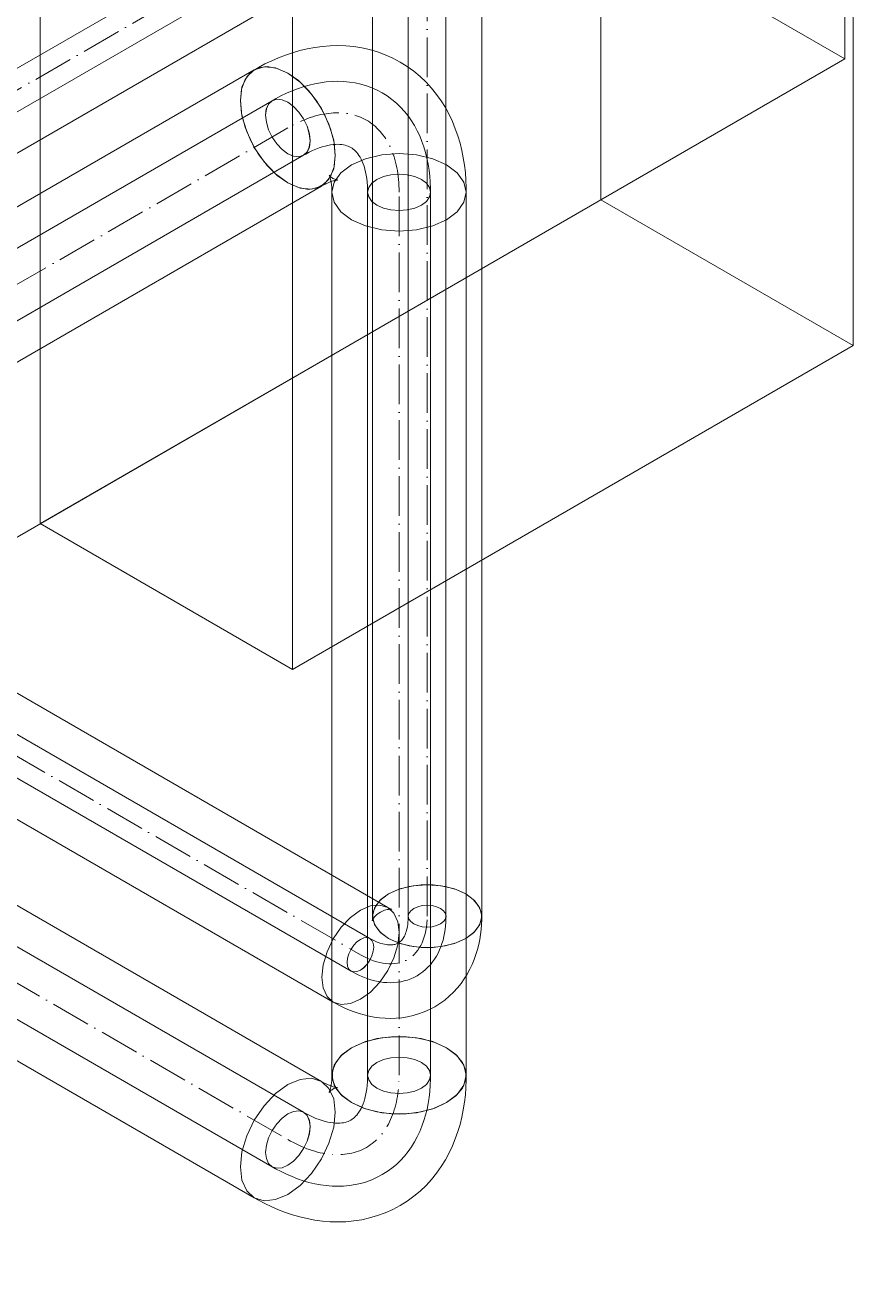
# Model space of a CAD drawing. Header units: millimetres. Extents: x -88595 to 880822, y -1054509 to -148035.
# Drawn here: x 387867.8 to 388076.8, y -327502.3 to -327189.6 of the extents above; entities that cross this region are included whole.
import ezdxf

# ---------------------------------------------------------------- set-up
doc = ezdxf.new("R2010")
doc.units = ezdxf.units.MM
doc.linetypes.add('$12$ADSK_Осевая', pattern=[14, 10, -2, 0, -2])
doc.linetypes.add('$13$ADSK_Осевая', pattern=[14, 10, -2, 0, -2])
for name, color, linetype, lineweight in [('Изоляция', 7, 'Continuous', 18), ('Оборудование', 7, 'Continuous', 18), ('Трубопровод', 7, 'Continuous', 18), ('Трубопроводы', 7, 'Continuous', 18)]:
    doc.layers.add(name, color=color, linetype=linetype, lineweight=lineweight)

# ---------------------------------------------------------------- blocks, each defined once
blk = doc.blocks.new('$0$ADSK_Канальный блок кондиционера1 - AD242MJERAB-3267365-В_ОВ3_1')
at = {"layer": 'Оборудование'}
for p, q in [((18809.76, 6999.76), (18067.3, 7428.42)), ((18809.76, 7203.89), (18809.76, 6999.76)), ((18748.25, 6964.24), (18748.25, 7168.37)), ((18811.89, 6927.5), (18811.89, 7131.63)), ((18606.82, 7086.72), (18606.82, 6882.59)), ((18670.46, 6845.85), (18670.46, 7049.98)), ((18809.76, 6999.76), (18316.91, 6715.21)), ((18606.82, 6882.59), (18748.25, 6964.24)), ((18748.25, 6964.24), (18811.89, 6927.5)), ((18811.89, 6927.5), (18670.46, 6845.85)), ((18670.46, 6845.85), (18606.82, 6882.59))]:
    blk.add_line(p, q, dxfattribs=at)
blk = doc.blocks.new('$0$ADSK_МедьПайка_Отвод-гнутая труба - Отвод _гнутая труба_-3197929-В_ОВ3_1')
at = {"layer": 'Трубопроводы', "color": 190, "true_color": 0x8000ff}
for points in [[(18701.04, 6785.58, 0), (18700.28, 6785.01, 0), (18699.81, 6784.35, 0), (18699.65, 6783.63, 0), (18699.81, 6782.92, 0), (18700.28, 6782.26, 0), (18701.04, 6781.69, 0), (18702.03, 6781.25, 0), (18703.17, 6780.98, 0), (18704.41, 6780.89, 0), (18705.64, 6780.98, 0), (18706.79, 6781.25, 0), (18707.77, 6781.69, 0)], [(18707.77, 6781.69, 0), (18708.53, 6782.26, 0), (18709, 6782.92, 0), (18709.17, 6783.63, 0), (18709, 6784.35, 0), (18708.53, 6785.01, 0), (18707.77, 6785.58, 0), (18706.79, 6786.01, 0), (18705.64, 6786.29, 0), (18704.41, 6786.38, 0), (18703.17, 6786.29, 0), (18702.03, 6786.01, 0), (18701.04, 6785.58, 0)], [(18697.1, 6776.86, 0), (18697.28, 6776.98, 0), (18697.46, 6777.11, 0), (18697.64, 6777.26, 0), (18697.82, 6777.43, 0), (18697.99, 6777.62, 0), (18698.16, 6777.83, 0), (18698.33, 6778.07, 0), (18698.5, 6778.34, 0), (18698.66, 6778.63, 0), (18698.82, 6778.96, 0), (18698.96, 6779.32, 0), (18699.1, 6779.71, 0), (18699.22, 6780.13, 0), (18699.34, 6780.58, 0), (18699.43, 6781.06, 0), (18699.51, 6781.57, 0), (18699.57, 6782.1, 0), (18699.62, 6782.66, 0), (18699.64, 6783.25, 0), (18699.65, 6783.63, 0)], [(18701.86, 6768.62, 0), (18702.6, 6769.08, 0), (18703.31, 6769.6, 0), (18703.99, 6770.16, 0), (18704.62, 6770.77, 0), (18705.21, 6771.41, 0), (18705.76, 6772.1, 0), (18706.27, 6772.81, 0), (18706.73, 6773.56, 0), (18707.15, 6774.33, 0), (18707.53, 6775.12, 0), (18707.86, 6775.94, 0), (18708.15, 6776.77, 0), (18708.41, 6777.63, 0), (18708.62, 6778.5, 0), (18708.8, 6779.38, 0), (18708.94, 6780.28, 0), (18709.05, 6781.19, 0), (18709.12, 6782.11, 0), (18709.16, 6783.04, 0), (18709.17, 6783.63, 0)], [(18687.58, 6770.03, 0), (18686.71, 6769.66, 0), (18685.89, 6769.58, 0), (18685.2, 6769.8, 0), (18684.66, 6770.29, 0), (18684.33, 6771.04, 0), (18684.21, 6771.97, 0), (18684.33, 6773.05, 0), (18684.66, 6774.18, 0), (18685.2, 6775.29, 0), (18685.89, 6776.31, 0), (18686.71, 6777.17, 0), (18687.58, 6777.8, 0)], [(18687.58, 6777.8, 0), (18688.45, 6778.18, 0), (18689.26, 6778.26, 0), (18689.96, 6778.04, 0), (18690.49, 6777.54, 0), (18690.83, 6776.8, 0), (18690.94, 6775.86, 0), (18690.83, 6774.79, 0), (18690.49, 6773.66, 0), (18689.96, 6772.54, 0), (18689.26, 6771.52, 0), (18688.45, 6770.67, 0), (18687.58, 6770.03, 0)], [(18697.1, 6776.86, 0), (18696.9, 6776.76, 0), (18696.7, 6776.67, 0), (18696.48, 6776.59, 0), (18696.25, 6776.52, 0), (18695.99, 6776.46, 0), (18695.72, 6776.42, 0), (18695.43, 6776.39, 0), (18695.12, 6776.38, 0), (18694.78, 6776.39, 0), (18694.42, 6776.42, 0), (18694.03, 6776.47, 0), (18693.63, 6776.55, 0), (18693.2, 6776.65, 0), (18692.76, 6776.78, 0), (18692.29, 6776.94, 0), (18691.81, 6777.12, 0), (18691.32, 6777.34, 0), (18690.81, 6777.58, 0), (18690.29, 6777.85, 0), (18689.96, 6778.04, 0)], [(18701.86, 6768.62, 0), (18701.08, 6768.2, 0), (18700.28, 6767.85, 0), (18699.45, 6767.54, 0), (18698.61, 6767.3, 0), (18697.75, 6767.11, 0), (18696.89, 6766.97, 0), (18696.02, 6766.89, 0), (18695.14, 6766.86, 0), (18694.26, 6766.89, 0), (18693.39, 6766.96, 0), (18692.51, 6767.08, 0), (18691.64, 6767.24, 0), (18690.78, 6767.45, 0), (18689.92, 6767.69, 0), (18689.06, 6767.98, 0), (18688.22, 6768.31, 0), (18687.37, 6768.67, 0), (18686.54, 6769.07, 0), (18685.72, 6769.5, 0), (18685.2, 6769.8, 0)]]:
    blk.add_polyline3d(points, dxfattribs=at)
blk = doc.blocks.new('$0$ADSK_МедьПайка_Отвод-гнутая труба - Отвод _гнутая труба_-3197924-В_ОВ3_1')
at = {"layer": 'Трубопроводы', "color": 134, "true_color": 0x00a6a6}
for points in [[(18702.95, 6740.3, 0), (18704.21, 6741.25, 0), (18705, 6742.36, 0), (18705.27, 6743.54, 0), (18705, 6744.73, 0), (18704.21, 6745.84, 0), (18702.95, 6746.79, 0), (18701.3, 6747.51, 0), (18699.39, 6747.97, 0), (18697.33, 6748.13, 0), (18695.28, 6747.97, 0), (18693.36, 6747.51, 0), (18691.72, 6746.79, 0)], [(18691.72, 6746.79, 0), (18690.46, 6745.84, 0), (18689.66, 6744.73, 0), (18689.39, 6743.54, 0), (18689.66, 6742.36, 0), (18690.46, 6741.25, 0), (18691.72, 6740.3, 0), (18693.36, 6739.57, 0), (18695.28, 6739.12, 0), (18697.33, 6738.96, 0), (18699.39, 6739.12, 0), (18701.3, 6739.57, 0), (18702.95, 6740.3, 0)], [(18685.14, 6732.25, 0), (18685.45, 6732.44, 0), (18685.76, 6732.66, 0), (18686.05, 6732.91, 0), (18686.35, 6733.19, 0), (18686.64, 6733.51, 0), (18686.92, 6733.86, 0), (18687.21, 6734.26, 0), (18687.48, 6734.71, 0), (18687.75, 6735.2, 0), (18688.01, 6735.75, 0), (18688.25, 6736.35, 0), (18688.48, 6737, 0), (18688.69, 6737.7, 0), (18688.88, 6738.45, 0), (18689.04, 6739.25, 0), (18689.17, 6740.1, 0), (18689.28, 6740.99, 0), (18689.35, 6741.93, 0), (18689.39, 6742.9, 0), (18689.39, 6743.54, 0)], [(18693.08, 6718.49, 0), (18694.33, 6719.27, 0), (18695.51, 6720.13, 0), (18696.64, 6721.07, 0), (18697.7, 6722.08, 0), (18698.68, 6723.16, 0), (18699.6, 6724.3, 0), (18700.44, 6725.49, 0), (18701.21, 6726.73, 0), (18701.91, 6728.02, 0), (18702.54, 6729.35, 0), (18703.1, 6730.71, 0), (18703.59, 6732.1, 0), (18704.01, 6733.52, 0), (18704.37, 6734.97, 0), (18704.67, 6736.45, 0), (18704.9, 6737.94, 0), (18705.08, 6739.46, 0), (18705.2, 6741, 0), (18705.26, 6742.55, 0), (18705.27, 6743.54, 0)], [(18669.26, 6720.85, 0), (18667.81, 6720.24, 0), (18666.46, 6720.1, 0), (18665.29, 6720.46, 0), (18664.4, 6721.29, 0), (18663.84, 6722.53, 0), (18663.65, 6724.1, 0), (18663.84, 6725.88, 0), (18664.4, 6727.77, 0), (18665.29, 6729.63, 0), (18666.46, 6731.33, 0), (18667.81, 6732.76, 0), (18669.26, 6733.82, 0)], [(18669.26, 6733.82, 0), (18670.72, 6734.44, 0), (18672.07, 6734.57, 0), (18673.23, 6734.21, 0), (18674.12, 6733.39, 0), (18674.69, 6732.15, 0), (18674.88, 6730.58, 0), (18674.69, 6728.79, 0), (18674.12, 6726.9, 0), (18673.23, 6725.04, 0), (18672.07, 6723.34, 0), (18670.72, 6721.91, 0), (18669.26, 6720.85, 0)], [(18685.14, 6732.25, 0), (18684.82, 6732.07, 0), (18684.48, 6731.92, 0), (18684.11, 6731.79, 0), (18683.72, 6731.67, 0), (18683.31, 6731.58, 0), (18682.85, 6731.51, 0), (18682.37, 6731.47, 0), (18681.84, 6731.45, 0), (18681.28, 6731.47, 0), (18680.68, 6731.52, 0), (18680.04, 6731.6, 0), (18679.36, 6731.73, 0), (18678.65, 6731.9, 0), (18677.91, 6732.11, 0), (18677.13, 6732.37, 0), (18676.33, 6732.68, 0), (18675.51, 6733.04, 0), (18674.66, 6733.44, 0), (18673.79, 6733.9, 0), (18673.23, 6734.21, 0)], [(18693.08, 6718.49, 0), (18691.79, 6717.81, 0), (18690.45, 6717.21, 0), (18689.07, 6716.7, 0), (18687.67, 6716.29, 0), (18686.24, 6715.98, 0), (18684.8, 6715.75, 0), (18683.34, 6715.62, 0), (18681.88, 6715.57, 0), (18680.42, 6715.61, 0), (18678.96, 6715.73, 0), (18677.5, 6715.93, 0), (18676.05, 6716.2, 0), (18674.6, 6716.54, 0), (18673.17, 6716.96, 0), (18671.74, 6717.44, 0), (18670.33, 6717.98, 0), (18668.93, 6718.59, 0), (18667.54, 6719.25, 0), (18666.16, 6719.97, 0), (18665.29, 6720.46, 0)]]:
    blk.add_polyline3d(points, dxfattribs=at)

msp = doc.modelspace()

# ---------------------------------------------------------------- linework, layer by layer
at = {"layer": 'Изоляция', "color": 190, "true_color": 0x8000ff}
for p, q in [((387955.51, -327165.75), (387955.51, -327414.29)), ((387983.03, -327414.29), (387983.03, -327165.75)), ((386811.21, -327830.81), (387959.33, -327167.95)), ((387959.33, -327412.09), (387761.19, -327297.7)), ((387747.43, -327321.53), (387945.57, -327435.92))]:
    msp.add_line(p, q, dxfattribs=at)
at = {"layer": 'Изоляция', "color": 134, "true_color": 0x00a6a6}
for p, q in [((387925.66, -327200.92), (386789.44, -327856.92)), ((386806.38, -327886.26), (387942.6, -327230.26)), ((387945.26, -327231.8), (387945.26, -327454.38)), ((387979.14, -327454.38), (387979.14, -327231.8)), ((387942.6, -327455.92), (387712.58, -327323.11)), ((387695.64, -327352.45), (387925.66, -327485.26))]:
    msp.add_line(p, q, dxfattribs=at)
for points in [[(387962.45, -327198.96, 0), (387960.61, -327197.98, 0), (387958.7, -327197.13, 0), (387956.75, -327196.41, 0), (387954.77, -327195.83, 0), (387952.77, -327195.39, 0), (387950.77, -327195.08, 0), (387948.76, -327194.89, 0), (387946.77, -327194.83, 0), (387944.8, -327194.88, 0), (387942.85, -327195.04, 0), (387940.93, -327195.3, 0), (387939.04, -327195.65, 0), (387937.18, -327196.1, 0), (387935.35, -327196.62, 0), (387933.56, -327197.23, 0), (387931.8, -327197.9, 0), (387930.07, -327198.65, 0), (387928.37, -327199.46, 0), (387926.7, -327200.34, 0), (387925.66, -327200.92, 0)], [(387962.45, -327198.96, 0), (387964.22, -327200.06, 0), (387965.91, -327201.29, 0), (387967.51, -327202.62, 0), (387969, -327204.04, 0), (387970.38, -327205.55, 0), (387971.65, -327207.14, 0), (387972.82, -327208.78, 0), (387973.87, -327210.47, 0), (387974.81, -327212.21, 0), (387975.65, -327213.97, 0), (387976.38, -327215.77, 0), (387977.02, -327217.58, 0), (387977.57, -327219.41, 0), (387978.02, -327221.26, 0), (387978.4, -327223.12, 0), (387978.69, -327224.98, 0), (387978.91, -327226.85, 0), (387979.05, -327228.73, 0), (387979.13, -327230.61, 0), (387979.14, -327231.8, 0)], [(387934.13, -327201.76, 0), (387931.46, -327200.57, 0), (387928.93, -327200.13, 0), (387926.66, -327200.47, 0), (387924.76, -327201.56, 0), (387923.34, -327203.36, 0), (387922.45, -327205.78, 0), (387922.15, -327208.68, 0)], [(387922.15, -327208.68, 0), (387922.56, -327205.33, 0), (387923.76, -327202.69, 0), (387925.66, -327200.92, 0), (387928.14, -327200.16, 0), (387931.03, -327200.44, 0), (387934.13, -327201.76, 0)], [(387934.13, -327201.76, 0), (387937.23, -327204.02, 0), (387940.12, -327207.07, 0), (387942.6, -327210.7, 0), (387944.5, -327214.67, 0), (387945.7, -327218.69, 0), (387946.11, -327222.51, 0)], [(387946.11, -327222.51, 0), (387945.81, -327219.26, 0), (387944.92, -327215.82, 0), (387943.5, -327212.37, 0), (387941.6, -327209.09, 0), (387939.33, -327206.13, 0), (387936.8, -327203.65, 0), (387934.13, -327201.76, 0)], [(387934.13, -327229.43, 0), (387931.03, -327227.16, 0), (387928.14, -327224.11, 0), (387925.66, -327220.48, 0), (387923.76, -327216.52, 0), (387922.56, -327212.49, 0), (387922.15, -327208.68, 0)], [(387922.15, -327208.68, 0), (387922.45, -327211.93, 0), (387923.34, -327215.37, 0), (387924.77, -327218.81, 0), (387926.66, -327222.1, 0), (387928.94, -327225.06, 0), (387931.47, -327227.54, 0), (387934.13, -327229.43, 0)], [(387946.11, -327222.51, 0), (387945.7, -327225.85, 0), (387944.5, -327228.5, 0), (387942.6, -327230.26, 0), (387940.12, -327231.03, 0), (387937.23, -327230.74, 0), (387934.13, -327229.43, 0)], [(387934.13, -327229.43, 0), (387936.8, -327230.62, 0), (387939.33, -327231.06, 0), (387941.6, -327230.72, 0), (387943.5, -327229.62, 0), (387944.92, -327227.82, 0), (387945.81, -327225.41, 0), (387946.11, -327222.51, 0)], [(387974.18, -327224.89, 0), (387970.67, -327223.33, 0), (387966.59, -327222.35, 0), (387962.2, -327222.02, 0), (387957.82, -327222.35, 0), (387953.73, -327223.33, 0), (387950.23, -327224.89, 0)], [(387950.23, -327224.89, 0), (387953.73, -327223.33, 0), (387957.82, -327222.35, 0), (387962.2, -327222.02, 0), (387966.59, -327222.35, 0), (387970.67, -327223.33, 0), (387974.18, -327224.89, 0)], [(387950.23, -327224.89, 0), (387947.53, -327226.91, 0), (387945.84, -327229.27, 0), (387945.26, -327231.8, 0), (387945.84, -327234.33, 0), (387947.53, -327236.69, 0), (387950.23, -327238.72, 0)], [(387950.23, -327238.72, 0), (387947.53, -327236.69, 0), (387945.84, -327234.33, 0), (387945.26, -327231.8, 0), (387945.84, -327229.27, 0), (387947.53, -327226.91, 0), (387950.23, -327224.89, 0)], [(387974.18, -327238.72, 0), (387976.87, -327236.69, 0), (387978.57, -327234.33, 0), (387979.14, -327231.8, 0), (387978.57, -327229.27, 0), (387976.87, -327226.91, 0), (387974.18, -327224.89, 0)], [(387974.18, -327224.89, 0), (387976.87, -327226.91, 0), (387978.57, -327229.27, 0), (387979.14, -327231.8, 0), (387978.57, -327234.33, 0), (387976.87, -327236.69, 0), (387974.18, -327238.72, 0)], [(387946.69, -327228.71, 0), (387946.66, -327228.71, 0), (387946.57, -327228.71, 0), (387946.42, -327228.73, 0), (387946.21, -327228.77, 0), (387945.94, -327228.83, 0), (387945.61, -327228.92, 0), (387945.23, -327229.04, 0), (387944.79, -327229.2, 0), (387944.31, -327229.39, 0), (387943.79, -327229.64, 0), (387943.22, -327229.92, 0), (387942.63, -327230.25, 0), (387942.6, -327230.26, 0)], [(387945.51, -327228.3, 0), (387945.3, -327228.16, 0), (387945.1, -327228.02, 0), (387944.92, -327227.88, 0), (387944.78, -327227.74, 0), (387944.68, -327227.63, 0), (387944.61, -327227.54, 0), (387944.57, -327227.49, 0), (387944.57, -327227.48, 0)], [(387944.57, -327227.48, 0), (387944.58, -327227.51, 0), (387944.62, -327227.59, 0), (387944.68, -327227.73, 0), (387944.76, -327227.93, 0), (387944.84, -327228.19, 0), (387944.93, -327228.52, 0), (387945.01, -327228.92, 0), (387945.09, -327229.37, 0), (387945.16, -327229.89, 0), (387945.22, -327230.46, 0), (387945.25, -327231.09, 0), (387945.26, -327231.77, 0), (387945.26, -327231.8, 0)], [(387945.51, -327228.3, 0), (387945.74, -327228.42, 0), (387945.96, -327228.52, 0), (387946.17, -327228.6, 0), (387946.36, -327228.65, 0), (387946.51, -327228.68, 0), (387946.62, -327228.7, 0), (387946.68, -327228.71, 0), (387946.69, -327228.71, 0)], [(387950.23, -327238.72, 0), (387953.73, -327240.27, 0), (387957.82, -327241.25, 0), (387962.2, -327241.58, 0), (387966.59, -327241.25, 0), (387970.67, -327240.27, 0), (387974.18, -327238.72, 0)], [(387974.18, -327238.72, 0), (387970.67, -327240.27, 0), (387966.59, -327241.25, 0), (387962.2, -327241.58, 0), (387957.82, -327241.25, 0), (387953.73, -327240.27, 0), (387950.23, -327238.72, 0)], [(387950.23, -327447.46, 0), (387953.73, -327445.91, 0), (387957.82, -327444.93, 0), (387962.2, -327444.6, 0), (387966.59, -327444.93, 0), (387970.67, -327445.91, 0), (387974.18, -327447.46, 0)], [(387974.18, -327447.46, 0), (387971.21, -327446.1, 0), (387967.8, -327445.15, 0), (387964.1, -327444.66, 0), (387960.3, -327444.66, 0), (387956.61, -327445.15, 0), (387953.19, -327446.1, 0), (387950.23, -327447.46, 0)], [(387950.23, -327461.29, 0), (387947.53, -327459.27, 0), (387945.84, -327456.91, 0), (387945.26, -327454.38, 0), (387945.84, -327451.85, 0), (387947.53, -327449.49, 0), (387950.23, -327447.46, 0)], [(387950.23, -327447.46, 0), (387947.86, -327449.18, 0), (387946.21, -327451.15, 0), (387945.37, -327453.29, 0), (387945.37, -327455.48, 0), (387946.22, -327457.61, 0), (387947.86, -327459.58, 0), (387950.23, -327461.29, 0)], [(387974.18, -327447.46, 0), (387976.87, -327449.49, 0), (387978.57, -327451.85, 0), (387979.14, -327454.38, 0), (387978.57, -327456.91, 0), (387976.87, -327459.27, 0), (387974.18, -327461.29, 0)], [(387974.18, -327461.29, 0), (387976.55, -327459.58, 0), (387978.19, -327457.61, 0), (387979.04, -327455.47, 0), (387979.04, -327453.28, 0), (387978.19, -327451.15, 0), (387976.55, -327449.17, 0), (387974.18, -327447.46, 0)], [(387946.11, -327463.67, 0), (387945.7, -327460.33, 0), (387944.5, -327457.68, 0), (387942.6, -327455.92, 0), (387940.12, -327455.15, 0), (387937.23, -327455.44, 0), (387934.13, -327456.75, 0)], [(387934.13, -327456.75, 0), (387937.23, -327455.44, 0), (387940.12, -327455.15, 0), (387942.6, -327455.92, 0), (387944.5, -327457.68, 0), (387945.7, -327460.33, 0), (387946.11, -327463.67, 0)], [(387944.57, -327458.7, 0), (387944.58, -327458.67, 0), (387944.62, -327458.59, 0), (387944.68, -327458.45, 0), (387944.76, -327458.25, 0), (387944.84, -327457.99, 0), (387944.93, -327457.66, 0), (387945.01, -327457.26, 0), (387945.09, -327456.81, 0), (387945.16, -327456.29, 0), (387945.22, -327455.72, 0), (387945.25, -327455.09, 0), (387945.26, -327454.41, 0), (387945.26, -327454.38, 0)], [(387962.45, -327487.22, 0), (387964.22, -327486.12, 0), (387965.91, -327484.89, 0), (387967.51, -327483.56, 0), (387969, -327482.14, 0), (387970.38, -327480.63, 0), (387971.65, -327479.04, 0), (387972.82, -327477.4, 0), (387973.87, -327475.71, 0), (387974.81, -327473.97, 0), (387975.65, -327472.21, 0), (387976.38, -327470.41, 0), (387977.02, -327468.6, 0), (387977.57, -327466.77, 0), (387978.02, -327464.92, 0), (387978.4, -327463.06, 0), (387978.69, -327461.2, 0), (387978.91, -327459.33, 0), (387979.05, -327457.45, 0), (387979.13, -327455.57, 0), (387979.14, -327454.38, 0)], [(387934.13, -327456.75, 0), (387931.03, -327459.02, 0), (387928.14, -327462.07, 0), (387925.66, -327465.7, 0), (387923.76, -327469.66, 0), (387922.56, -327473.69, 0), (387922.15, -327477.5, 0)], [(387922.15, -327477.5, 0), (387922.56, -327473.69, 0), (387923.76, -327469.66, 0), (387925.66, -327465.7, 0), (387928.14, -327462.07, 0), (387931.03, -327459.02, 0), (387934.13, -327456.75, 0)], [(387946.69, -327457.47, 0), (387946.66, -327457.47, 0), (387946.57, -327457.47, 0), (387946.42, -327457.45, 0), (387946.21, -327457.41, 0), (387945.94, -327457.35, 0), (387945.61, -327457.27, 0), (387945.23, -327457.14, 0), (387944.79, -327456.98, 0), (387944.31, -327456.79, 0), (387943.79, -327456.55, 0), (387943.22, -327456.26, 0), (387942.63, -327455.93, 0), (387942.6, -327455.92, 0)], [(387945.51, -327457.88, 0), (387945.3, -327458.02, 0), (387945.1, -327458.16, 0), (387944.92, -327458.3, 0), (387944.78, -327458.44, 0), (387944.68, -327458.55, 0), (387944.61, -327458.64, 0), (387944.57, -327458.69, 0), (387944.57, -327458.7, 0)], [(387945.51, -327457.88, 0), (387945.74, -327457.76, 0), (387945.96, -327457.66, 0), (387946.17, -327457.58, 0), (387946.36, -327457.53, 0), (387946.51, -327457.5, 0), (387946.62, -327457.48, 0), (387946.68, -327457.47, 0), (387946.69, -327457.47, 0)], [(387974.18, -327461.29, 0), (387970.67, -327462.85, 0), (387966.59, -327463.83, 0), (387962.2, -327464.16, 0), (387957.82, -327463.83, 0), (387953.73, -327462.85, 0), (387950.23, -327461.29, 0)], [(387950.23, -327461.29, 0), (387953.19, -327462.66, 0), (387956.61, -327463.61, 0), (387960.31, -327464.1, 0), (387964.1, -327464.1, 0), (387967.8, -327463.61, 0), (387971.22, -327462.66, 0), (387974.18, -327461.29, 0)], [(387934.13, -327484.42, 0), (387937.23, -327482.16, 0), (387940.12, -327479.11, 0), (387942.6, -327475.48, 0), (387944.5, -327471.51, 0), (387945.7, -327467.49, 0), (387946.11, -327463.67, 0)], [(387946.11, -327463.67, 0), (387945.7, -327467.49, 0), (387944.5, -327471.51, 0), (387942.6, -327475.48, 0), (387940.12, -327479.11, 0), (387937.23, -327482.16, 0), (387934.13, -327484.42, 0)], [(387922.15, -327477.5, 0), (387922.56, -327480.85, 0), (387923.76, -327483.49, 0), (387925.66, -327485.26, 0), (387928.14, -327486.02, 0), (387931.03, -327485.74, 0), (387934.13, -327484.42, 0)], [(387934.13, -327484.42, 0), (387931.03, -327485.74, 0), (387928.14, -327486.02, 0), (387925.66, -327485.26, 0), (387923.76, -327483.49, 0), (387922.56, -327480.85, 0), (387922.15, -327477.5, 0)], [(387962.45, -327487.22, 0), (387960.61, -327488.2, 0), (387958.7, -327489.05, 0), (387956.75, -327489.77, 0), (387954.77, -327490.35, 0), (387952.77, -327490.79, 0), (387950.77, -327491.1, 0), (387948.76, -327491.29, 0), (387946.77, -327491.35, 0), (387944.8, -327491.3, 0), (387942.85, -327491.14, 0), (387940.93, -327490.88, 0), (387939.04, -327490.53, 0), (387937.18, -327490.08, 0), (387935.35, -327489.56, 0), (387933.56, -327488.95, 0), (387931.8, -327488.28, 0), (387930.07, -327487.53, 0), (387928.37, -327486.72, 0), (387926.7, -327485.84, 0), (387925.66, -327485.26, 0)]]:
    msp.add_polyline3d(points, dxfattribs=at)
at = {"layer": 'Изоляция', "color": 190, "true_color": 0x8000ff}
for points in [[(387959.54, -327408.67, 0), (387962.39, -327407.41, 0), (387965.71, -327406.62, 0), (387969.27, -327406.34, 0), (387972.84, -327406.62, 0), (387976.15, -327407.41, 0), (387979, -327408.67, 0)], [(387979, -327408.67, 0), (387976.59, -327407.56, 0), (387973.82, -327406.79, 0), (387970.81, -327406.39, 0), (387967.73, -327406.39, 0), (387964.73, -327406.79, 0), (387961.95, -327407.56, 0), (387959.54, -327408.67, 0)], [(387962.18, -327418.39, 0), (387961.84, -327415.67, 0), (387960.87, -327413.52, 0), (387959.33, -327412.09, 0), (387957.31, -327411.47, 0), (387954.96, -327411.7, 0), (387952.45, -327412.77, 0)], [(387952.45, -327412.77, 0), (387954.96, -327411.7, 0), (387957.31, -327411.47, 0), (387959.33, -327412.09, 0), (387960.87, -327413.52, 0), (387961.84, -327415.67, 0), (387962.18, -327418.39, 0)], [(387959.54, -327419.91, 0), (387957.36, -327418.26, 0), (387955.98, -327416.34, 0), (387955.51, -327414.29, 0), (387955.98, -327412.23, 0), (387957.36, -327410.32, 0), (387959.54, -327408.67, 0)], [(387959.54, -327408.67, 0), (387957.62, -327410.06, 0), (387956.29, -327411.67, 0), (387955.6, -327413.4, 0), (387955.6, -327415.18, 0), (387956.29, -327416.91, 0), (387957.62, -327418.52, 0), (387959.54, -327419.91, 0)], [(387979, -327408.67, 0), (387981.19, -327410.32, 0), (387982.57, -327412.23, 0), (387983.03, -327414.29, 0), (387982.57, -327416.34, 0), (387981.19, -327418.26, 0), (387979, -327419.91, 0)], [(387979, -327419.91, 0), (387980.93, -327418.51, 0), (387982.26, -327416.91, 0), (387982.95, -327415.18, 0), (387982.95, -327413.4, 0), (387982.26, -327411.66, 0), (387980.92, -327410.06, 0), (387979, -327408.67, 0)], [(387952.45, -327412.77, 0), (387949.93, -327414.61, 0), (387947.58, -327417.08, 0), (387945.57, -327420.03, 0), (387944.02, -327423.25, 0), (387943.05, -327426.52, 0), (387942.72, -327429.62, 0)], [(387942.72, -327429.62, 0), (387943.05, -327426.52, 0), (387944.02, -327423.25, 0), (387945.57, -327420.03, 0), (387947.58, -327417.08, 0), (387949.93, -327414.61, 0), (387952.45, -327412.77, 0)], [(387957.47, -327413.27, 0), (387957.12, -327413.48, 0), (387956.8, -327413.71, 0), (387956.51, -327413.95, 0), (387956.26, -327414.2, 0), (387956.03, -327414.44, 0), (387955.85, -327414.67, 0), (387955.7, -327414.88, 0), (387955.59, -327415.07, 0), (387955.5, -327415.22, 0), (387955.45, -327415.33, 0), (387955.42, -327415.41, 0), (387955.41, -327415.44, 0)], [(387955.41, -327415.44, 0), (387955.41, -327415.42, 0), (387955.43, -327415.35, 0), (387955.45, -327415.24, 0), (387955.47, -327415.09, 0), (387955.49, -327414.9, 0), (387955.51, -327414.67, 0), (387955.51, -327414.4, 0), (387955.51, -327414.29, 0)], [(387957.47, -327413.27, 0), (387957.82, -327413.08, 0), (387958.18, -327412.92, 0), (387958.54, -327412.79, 0), (387958.88, -327412.69, 0), (387959.2, -327412.62, 0), (387959.49, -327412.57, 0), (387959.75, -327412.55, 0), (387959.96, -327412.54, 0), (387960.14, -327412.54, 0), (387960.26, -327412.55, 0), (387960.34, -327412.56, 0), (387960.38, -327412.57, 0)], [(387960.38, -327412.57, 0), (387960.36, -327412.56, 0), (387960.29, -327412.55, 0), (387960.19, -327412.51, 0), (387960.04, -327412.45, 0), (387959.87, -327412.37, 0), (387959.66, -327412.27, 0), (387959.42, -327412.14, 0), (387959.33, -327412.09, 0)], [(387971.23, -327437.1, 0), (387972.5, -327436.3, 0), (387973.71, -327435.43, 0), (387974.86, -327434.47, 0), (387975.92, -327433.45, 0), (387976.91, -327432.37, 0), (387977.82, -327431.25, 0), (387978.64, -327430.08, 0), (387979.38, -327428.89, 0), (387980.05, -327427.67, 0), (387980.63, -327426.43, 0), (387981.14, -327425.18, 0), (387981.59, -327423.92, 0), (387981.96, -327422.66, 0), (387982.28, -327421.4, 0), (387982.53, -327420.13, 0), (387982.73, -327418.87, 0), (387982.88, -327417.6, 0), (387982.98, -327416.34, 0), (387983.03, -327415.09, 0), (387983.03, -327414.29, 0)], [(387952.45, -327435.24, 0), (387954.96, -327433.4, 0), (387957.31, -327430.93, 0), (387959.33, -327427.98, 0), (387960.87, -327424.76, 0), (387961.84, -327421.49, 0), (387962.18, -327418.39, 0)], [(387962.18, -327418.39, 0), (387961.84, -327421.49, 0), (387960.87, -327424.76, 0), (387959.33, -327427.98, 0), (387957.31, -327430.93, 0), (387954.96, -327433.4, 0), (387952.45, -327435.24, 0)], [(387979, -327419.91, 0), (387976.15, -327421.17, 0), (387972.84, -327421.96, 0), (387969.27, -327422.23, 0), (387965.71, -327421.96, 0), (387962.39, -327421.17, 0), (387959.54, -327419.91, 0)], [(387959.54, -327419.91, 0), (387961.96, -327421.02, 0), (387964.73, -327421.79, 0), (387967.74, -327422.18, 0), (387970.82, -327422.18, 0), (387973.82, -327421.79, 0), (387976.6, -327421.01, 0), (387979, -327419.91, 0)], [(387942.72, -327429.62, 0), (387943.05, -327432.34, 0), (387944.02, -327434.49, 0), (387945.57, -327435.92, 0), (387947.58, -327436.54, 0), (387949.93, -327436.31, 0), (387952.45, -327435.24, 0)], [(387952.45, -327435.24, 0), (387949.93, -327436.31, 0), (387947.58, -327436.54, 0), (387945.57, -327435.92, 0), (387944.02, -327434.49, 0), (387943.05, -327432.34, 0), (387942.72, -327429.62, 0)], [(387971.23, -327437.1, 0), (387969.9, -327437.81, 0), (387968.53, -327438.42, 0), (387967.13, -327438.93, 0), (387965.72, -327439.34, 0), (387964.29, -327439.66, 0), (387962.86, -327439.88, 0), (387961.44, -327440.01, 0), (387960.03, -327440.06, 0), (387958.65, -327440.02, 0), (387957.28, -327439.91, 0), (387955.94, -327439.73, 0), (387954.63, -327439.48, 0), (387953.35, -327439.18, 0), (387952.1, -327438.82, 0), (387950.88, -327438.41, 0), (387949.68, -327437.95, 0), (387948.52, -327437.44, 0), (387947.37, -327436.9, 0), (387946.26, -327436.31, 0), (387945.57, -327435.92, 0)]]:
    msp.add_polyline3d(points, dxfattribs=at)
at = {"layer": 'Трубопровод', "color": 190, "true_color": 0x8000ff}
for p, q in [((387950.07, -327151.91), (386799.31, -327816.3)), ((386804.07, -327824.54), (387954.83, -327160.15)), ((387964.51, -327165.75), (387964.51, -327414.29)), ((387974.03, -327414.29), (387974.03, -327165.75)), ((387954.83, -327419.88), (387756.69, -327305.49)), ((387751.93, -327313.74), (387950.07, -327428.13))]:
    msp.add_line(p, q, dxfattribs=at)
at = {"layer": 'Трубопровод', "color": 190, "linetype": '$12$ADSK_Осевая', "true_color": 0x8000ff}
for p, q in [((387952.45, -327156.03), (386801.69, -327820.42)), ((387952.45, -327156.03), (386801.69, -327820.42)), ((387969.27, -327414.29), (387969.27, -327165.75)), ((387969.27, -327414.29), (387969.27, -327165.75)), ((387754.31, -327309.61), (387952.45, -327424.01)), ((387754.31, -327309.61), (387952.45, -327424.01))]:
    msp.add_line(p, q, dxfattribs=at)
at = {"layer": 'Трубопровод', "color": 134, "true_color": 0x00a6a6}
for p, q in [((387930.16, -327208.72), (386791.84, -327865.93)), ((386799.78, -327879.68), (387938.1, -327222.47)), ((387954.26, -327231.8), (387954.26, -327454.38)), ((387970.14, -327454.38), (387970.14, -327231.8)), ((387938.1, -327463.71), (387708.08, -327330.91)), ((387700.14, -327344.66), (387930.16, -327477.46))]:
    msp.add_line(p, q, dxfattribs=at)
at = {"layer": 'Трубопровод', "color": 134, "linetype": '$12$ADSK_Осевая', "true_color": 0x00a6a6}
for p, q in [((387934.13, -327215.59), (386795.81, -327872.81)), ((387934.13, -327215.59), (386795.81, -327872.81)), ((387962.2, -327454.38), (387962.2, -327231.8)), ((387962.2, -327454.38), (387962.2, -327231.8)), ((387704.11, -327337.78), (387934.13, -327470.59)), ((387704.11, -327337.78), (387934.13, -327470.59))]:
    msp.add_line(p, q, dxfattribs=at)
at = {"layer": 'Трубопровод', "color": 134, "true_color": 0x00a6a6}
for points in [[(387928.52, -327212.35, 0), (387928.71, -327210.79, 0), (387929.27, -327209.55, 0), (387930.16, -327208.72, 0), (387931.32, -327208.36, 0), (387932.68, -327208.49, 0), (387934.13, -327209.11, 0)], [(387934.13, -327209.11, 0), (387935.58, -327210.17, 0), (387936.94, -327211.6, 0), (387938.1, -327213.3, 0), (387938.99, -327215.16, 0), (387939.55, -327217.05, 0), (387939.75, -327218.84, 0)], [(387934.13, -327222.08, 0), (387932.68, -327221.02, 0), (387931.32, -327219.59, 0), (387930.16, -327217.89, 0), (387929.27, -327216.03, 0), (387928.71, -327214.14, 0), (387928.52, -327212.35, 0)], [(387939.75, -327218.84, 0), (387939.55, -327220.4, 0), (387938.99, -327221.64, 0), (387938.1, -327222.47, 0), (387936.94, -327222.83, 0), (387935.58, -327222.7, 0), (387934.13, -327222.08, 0)], [(387956.59, -327228.56, 0), (387955.33, -327229.51, 0), (387954.53, -327230.62, 0), (387954.26, -327231.8, 0), (387954.53, -327232.99, 0), (387955.33, -327234.09, 0), (387956.59, -327235.04, 0)], [(387967.82, -327228.56, 0), (387966.17, -327227.83, 0), (387964.26, -327227.37, 0), (387962.2, -327227.22, 0), (387960.15, -327227.37, 0), (387958.23, -327227.83, 0), (387956.59, -327228.56, 0)], [(387967.82, -327235.04, 0), (387969.08, -327234.09, 0), (387969.87, -327232.99, 0), (387970.14, -327231.8, 0), (387969.87, -327230.62, 0), (387969.08, -327229.51, 0), (387967.82, -327228.56, 0)], [(387956.59, -327235.04, 0), (387958.23, -327235.77, 0), (387960.15, -327236.23, 0), (387962.2, -327236.39, 0), (387964.26, -327236.23, 0), (387966.17, -327235.77, 0), (387967.82, -327235.04, 0)], [(387956.59, -327457.62, 0), (387955.33, -327456.67, 0), (387954.53, -327455.57, 0), (387954.26, -327454.38, 0), (387954.53, -327453.19, 0), (387955.33, -327452.09, 0), (387956.59, -327451.14, 0)], [(387956.59, -327451.14, 0), (387958.23, -327450.41, 0), (387960.15, -327449.95, 0), (387962.2, -327449.79, 0), (387964.26, -327449.95, 0), (387966.17, -327450.41, 0), (387967.82, -327451.14, 0)], [(387967.82, -327451.14, 0), (387969.08, -327452.09, 0), (387969.87, -327453.19, 0), (387970.14, -327454.38, 0), (387969.87, -327455.57, 0), (387969.08, -327456.67, 0), (387967.82, -327457.62, 0)], [(387967.82, -327457.62, 0), (387966.17, -327458.35, 0), (387964.26, -327458.81, 0), (387962.2, -327458.96, 0), (387960.15, -327458.81, 0), (387958.23, -327458.35, 0), (387956.59, -327457.62, 0)], [(387934.13, -327464.1, 0), (387932.68, -327465.16, 0), (387931.32, -327466.59, 0), (387930.16, -327468.29, 0), (387929.27, -327470.15, 0), (387928.71, -327472.04, 0), (387928.52, -327473.83, 0)], [(387939.75, -327467.34, 0), (387939.55, -327465.78, 0), (387938.99, -327464.54, 0), (387938.1, -327463.71, 0), (387936.94, -327463.35, 0), (387935.58, -327463.49, 0), (387934.13, -327464.1, 0)], [(387934.13, -327477.07, 0), (387935.58, -327476.01, 0), (387936.94, -327474.58, 0), (387938.1, -327472.88, 0), (387938.99, -327471.02, 0), (387939.55, -327469.13, 0), (387939.75, -327467.34, 0)], [(387928.52, -327473.83, 0), (387928.71, -327475.4, 0), (387929.27, -327476.63, 0), (387930.16, -327477.46, 0), (387931.32, -327477.82, 0), (387932.68, -327477.69, 0), (387934.13, -327477.07, 0)]]:
    msp.add_polyline3d(points, dxfattribs=at)
at = {"layer": 'Трубопровод', "color": 190, "true_color": 0x8000ff}
for points in [[(387965.91, -327412.35, 0), (387966.89, -327411.91, 0), (387968.04, -327411.63, 0), (387969.27, -327411.54, 0), (387970.51, -327411.63, 0), (387971.65, -327411.91, 0), (387972.64, -327412.35, 0)], [(387965.91, -327416.23, 0), (387965.15, -327415.66, 0), (387964.68, -327415, 0), (387964.51, -327414.29, 0), (387964.68, -327413.58, 0), (387965.15, -327412.91, 0), (387965.91, -327412.35, 0)], [(387972.64, -327412.35, 0), (387973.4, -327412.91, 0), (387973.87, -327413.58, 0), (387974.03, -327414.29, 0), (387973.87, -327415, 0), (387973.4, -327415.66, 0), (387972.64, -327416.23, 0)], [(387972.64, -327416.23, 0), (387971.65, -327416.67, 0), (387970.51, -327416.94, 0), (387969.27, -327417.04, 0), (387968.04, -327416.94, 0), (387966.89, -327416.67, 0), (387965.91, -327416.23, 0)], [(387952.45, -327420.12, 0), (387951.57, -327420.75, 0), (387950.76, -327421.61, 0), (387950.07, -327422.63, 0), (387949.53, -327423.74, 0), (387949.19, -327424.88, 0), (387949.08, -327425.95, 0)], [(387955.81, -327422.06, 0), (387955.7, -327421.12, 0), (387955.36, -327420.38, 0), (387954.83, -327419.88, 0), (387954.13, -327419.67, 0), (387953.32, -327419.75, 0), (387952.45, -327420.12, 0)], [(387952.45, -327427.89, 0), (387953.32, -327427.26, 0), (387954.13, -327426.4, 0), (387954.83, -327425.38, 0), (387955.36, -327424.27, 0), (387955.7, -327423.13, 0), (387955.81, -327422.06, 0)], [(387949.08, -327425.95, 0), (387949.19, -327426.89, 0), (387949.53, -327427.63, 0), (387950.07, -327428.13, 0), (387950.76, -327428.34, 0), (387951.57, -327428.26, 0), (387952.45, -327427.89, 0)]]:
    msp.add_polyline3d(points, dxfattribs=at)
at = {"layer": 'Трубопроводы', "color": 134, "linetype": '$13$ADSK_Осевая', "true_color": 0x00a6a6}
for centre, major_axis, start_param, end_param in [((387934.13, -327248.01), (19.85, 34.38), 5.497787, 7.068583), ((387934.13, -327438.17), (-19.85, 34.38), 2.356194, 3.926991)]:
    msp.add_ellipse(centre, major_axis=major_axis, ratio=0.57735, start_param=start_param, end_param=end_param, dxfattribs=at)
at = {"layer": 'Трубопроводы', "color": 190, "linetype": '$13$ADSK_Осевая', "true_color": 0x8000ff}
msp.add_ellipse((387952.45, -327404.57), major_axis=(-11.9, 20.61), ratio=0.57735, start_param=2.356194, end_param=3.926991, dxfattribs=at)

# ---------------------------------------------------------------- block references
at = {"layer": 'Оборудование'}
msp.add_blockref('$0$ADSK_Канальный блок кондиционера1 - AD242MJERAB-3267365-В_ОВ3_1', (369264.87, -334197.92), dxfattribs=at)
at = {"layer": 'Трубопроводы', "color": 134, "true_color": 0x00a6a6, "rotation": 120}
msp.add_blockref('$0$ADSK_МедьПайка_Отвод-гнутая труба - Отвод _гнутая труба_-3197924-В_ОВ3_1', (403122.88, -340036.19), dxfattribs=at)
at = {"layer": 'Трубопроводы', "color": 190, "true_color": 0x8000ff}
msp.add_blockref('$0$ADSK_МедьПайка_Отвод-гнутая труба - Отвод _гнутая труба_-3197929-В_ОВ3_1', (369264.87, -334197.92), dxfattribs=at)
at = {"layer": 'Трубопроводы', "color": 134, "true_color": 0x00a6a6}
msp.add_blockref('$0$ADSK_МедьПайка_Отвод-гнутая труба - Отвод _гнутая труба_-3197924-В_ОВ3_1', (369264.87, -334197.92), dxfattribs=at)

doc.saveas('drawing.dxf')
